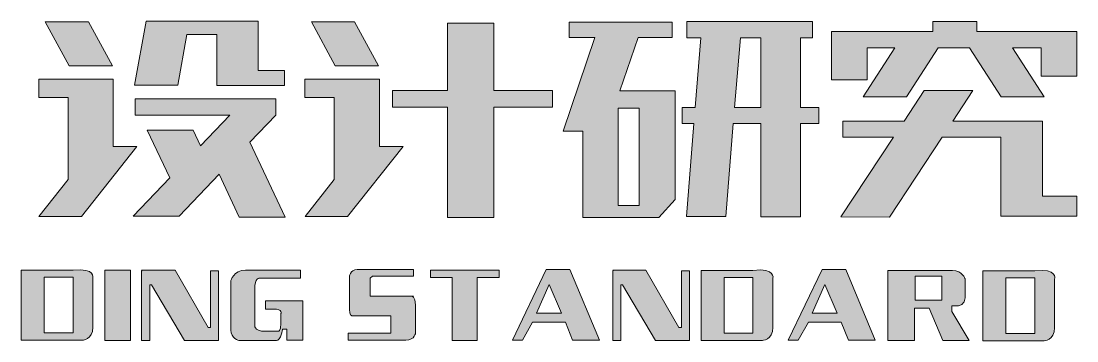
# Model space of a CAD drawing. Header units: millimetres. Extents: x 0 to 16820, y -11520 to 11880.
# Drawn here: x 15906.2 to 16204.1, y 11239.6 to 11329.8 of the extents above; entities that cross this region are included whole.
import ezdxf
from ezdxf.enums import TextEntityAlignment as Align

# ---------------------------------------------------------------- set-up
doc = ezdxf.new("R2010")
doc.units = ezdxf.units.MM
doc.header["$LTSCALE"] = 1000
doc.layers.add('图框层', color=7, linetype='Continuous')
doc.styles.add('宋体', font='', dxfattribs={"width": 0.8})
doc.styles.get('宋体').set_extended_font_data('SimSun')

# ---------------------------------------------------------------- blocks, each defined once
blk = doc.blocks.new('JYHT-FRAME_NORMAL-7c40bc6b8ebf42d483e23fe8ae0242e0')
at = {"layer": '图框层'}
h = blk.add_hatch(color=256, dxfattribs=at)
h.dxf.hatch_style = 2
h.paths.add_polyline_path([(796.598, 565.86), (796.261, 566.48), (795.651, 566.48), (795.987, 565.86)])
h = blk.add_hatch(color=256, dxfattribs=at)
h.dxf.hatch_style = 2
h.paths.add_polyline_path([(797.649, 566.304), (798.073, 566.304), (798.073, 565.795), (798.073, 565.623), (798.073, 565.584), (799.023, 565.584), (799.023, 565.795), (798.655, 565.795), (798.655, 566.304), (798.655, 566.492), (798.073, 566.492), (797.683, 566.492), (797.074, 566.492), (797.072, 566.492), (796.91, 565.588), (797.521, 565.588)])
h = blk.add_hatch(color=256, dxfattribs=at)
h.dxf.hatch_style = 2
h.paths.add_polyline_path([(800.351, 565.86), (800.014, 566.48), (799.404, 566.48), (799.74, 565.86)])
h = blk.add_hatch(color=256, dxfattribs=at)
h.dxf.hatch_style = 2
h.paths.add_polyline_path([(802.803, 565.511), (801.98, 565.511), (801.98, 566.465), (801.325, 566.465), (801.325, 565.511), (800.547, 565.511), (800.547, 565.278), (801.325, 565.278), (801.325, 563.723), (801.98, 563.723), (801.98, 565.278), (802.803, 565.278)])
h = blk.add_hatch(color=256, dxfattribs=at)
h.dxf.hatch_style = 2
h.paths.add_polyline_path([(804.012, 566.262), (804.492, 566.262), (804.492, 566.477), (803.04, 566.477), (803.04, 566.262), (803.401, 566.262), (802.955, 564.941), (803.232, 564.941), (803.232, 563.723), (804.304, 563.723), (804.534, 563.976), (804.534, 565.508), (803.757, 565.508)])
h.paths.add_polyline_path([(804.028, 565.263), (804.028, 563.888), (803.733, 563.888), (803.733, 565.263)])
h = blk.add_hatch(color=256, dxfattribs=at)
h.dxf.hatch_style = 2
h.paths.add_polyline_path([(806.303, 565.274), (806.303, 566.258), (806.472, 566.258), (806.472, 566.484), (804.702, 566.484), (804.702, 566.258), (804.899, 566.258), (804.816, 565.274), (804.633, 565.274), (804.633, 565.048), (804.798, 565.048), (804.695, 563.735), (805.25, 563.735), (805.354, 565.048), (805.744, 565.048), (805.744, 563.731), (806.303, 563.731), (806.303, 565.048), (806.564, 565.048), (806.564, 565.274)])
h.paths.add_polyline_path([(805.372, 565.274), (805.455, 566.258), (805.744, 566.258), (805.744, 565.274)])
h = blk.add_hatch(color=256, dxfattribs=at)
h.dxf.hatch_style = 2
h.paths.add_polyline_path([(810.194, 566.343), (809.696, 566.343), (808.789, 566.343), (808.789, 566.488), (808.172, 566.488), (808.172, 566.343), (807.245, 566.343), (806.74, 566.343), (806.74, 566.117), (806.74, 565.665), (807.245, 565.665), (807.245, 566.117), (807.634, 566.117), (807.188, 565.423), (807.798, 565.423), (808.245, 566.117), (808.685, 566.117), (809.132, 565.423), (809.742, 565.423), (809.295, 566.117), (809.696, 566.117), (809.696, 565.715), (810.202, 565.715), (810.202, 566.343)])
h = blk.add_hatch(color=256, dxfattribs=at)
h.dxf.hatch_style = 2
h.paths.add_polyline_path([(796.61, 564.723), (796.61, 565.672), (796.603, 565.672), (795.975, 565.672), (795.561, 565.672), (795.561, 565.416), (795.975, 565.416), (795.975, 564.255), (795.562, 563.735), (796.161, 563.735), (796.944, 564.723)])
h = blk.add_hatch(color=256, dxfattribs=at)
h.dxf.hatch_style = 2
h.paths.add_polyline_path([(800.363, 565.672), (800.356, 565.672), (799.728, 565.672), (799.314, 565.672), (799.314, 565.416), (799.728, 565.416), (799.728, 564.255), (799.316, 563.735), (799.913, 563.735), (800.697, 564.723), (800.363, 564.723)])
h = blk.add_hatch(color=256, dxfattribs=at)
h.dxf.hatch_style = 2
h.paths.add_polyline_path([(809.715, 565.079), (809.612, 565.079), (809.129, 565.079), (808.451, 565.079), (808.736, 565.511), (808.049, 565.511), (807.764, 565.079), (806.9, 565.079), (806.9, 564.853), (807.615, 564.853), (806.872, 563.728), (807.559, 563.727), (808.302, 564.853), (809.129, 564.853), (809.129, 563.738), (809.194, 563.738), (809.715, 563.738), (810.202, 563.738), (810.202, 564.022), (809.715, 564.022)])
h = blk.add_hatch(color=256, dxfattribs=at)
h.dxf.hatch_style = 2
h.paths.add_polyline_path([(799.035, 563.727), (798.537, 564.785), (798.901, 565.167), (798.901, 565.397), (796.917, 565.397), (796.917, 565.167), (798.254, 565.167), (797.841, 564.734), (797.736, 564.952), (797.09, 564.952), (797.407, 564.279), (796.891, 563.738), (797.538, 563.738), (798.106, 564.334), (798.388, 563.727)])
h = blk.add_hatch(color=256, dxfattribs=at)
h.dxf.hatch_style = 2
edge = h.paths.add_edge_path()
edge.add_spline(control_points=[(796.043, 562.977), (796.043, 562.977), (795.31, 562.977), (795.31, 562.977), (795.31, 562.977), (795.31, 561.988), (795.31, 561.988), (795.31, 561.988), (796.168, 561.988), (796.168, 561.988), (796.168, 561.988), (796.322, 561.996), (796.322, 562.173), (796.322, 562.173), (796.322, 562.865), (796.322, 562.865), (796.322, 562.865), (796.365, 563.014), (796.043, 562.977)], knot_values=[0, 0, 0, 0, 1, 1, 1, 2, 2, 2, 3, 3, 3, 4, 4, 4, 5, 5, 5, 6, 6, 6, 6], degree=3, periodic=0)
h.paths.add_polyline_path([(796.043, 562.093), (795.634, 562.093), (795.634, 562.877), (796.043, 562.877)])
h = blk.add_hatch(color=256, dxfattribs=at)
h.dxf.hatch_style = 2
h.paths.add_polyline_path([(796.853, 561.985), (796.492, 561.985), (796.492, 562.98), (796.853, 562.98)])
h = blk.add_hatch(color=256, dxfattribs=at)
h.dxf.hatch_style = 2
h.paths.add_polyline_path([(797.98, 562.968), (797.98, 562.17), (797.947, 562.17), (797.481, 562.98), (797.01, 562.98), (797.016, 562.968), (797.01, 562.968), (797.01, 561.985), (797.124, 561.985), (797.124, 562.769), (797.149, 562.769), (797.615, 561.985), (797.98, 561.985), (798.007, 561.985), (798.095, 561.985), (798.095, 562.968)])
h = blk.add_hatch(color=256, dxfattribs=at)
h.dxf.hatch_style = 2
edge = h.paths.add_edge_path()
edge.add_spline(control_points=[(798.267, 562.824), (798.267, 562.824), (798.309, 562.98), (798.473, 562.98), (798.473, 562.98), (799.25, 562.98), (799.25, 562.98), (799.25, 562.98), (799.25, 562.866), (799.25, 562.866), (799.25, 562.866), (798.674, 562.866), (798.674, 562.866), (798.674, 562.866), (798.606, 562.882), (798.606, 562.702), (798.606, 562.702), (798.606, 562.21), (798.606, 562.21), (798.606, 562.21), (798.579, 562.115), (798.759, 562.115), (798.759, 562.115), (798.941, 562.115), (798.941, 562.115), (798.941, 562.115), (798.972, 562.104), (798.972, 562.226), (798.972, 562.226), (798.972, 562.363), (798.972, 562.363), (798.972, 562.363), (799.013, 562.428), (798.869, 562.428), (798.869, 562.428), (798.759, 562.428), (798.759, 562.428), (798.759, 562.428), (798.759, 562.547), (798.759, 562.547), (798.759, 562.547), (799.285, 562.547), (799.285, 562.547), (799.285, 562.547), (799.285, 561.991), (799.285, 561.991), (799.285, 561.991), (799.06, 561.991), (799.06, 561.991), (799.06, 561.991), (799.06, 562.145), (799.06, 562.145), (799.06, 562.145), (798.999, 562.145), (798.999, 562.145), (798.999, 562.145), (798.976, 561.985), (798.911, 561.985), (798.911, 561.985), (798.385, 561.985), (798.385, 561.985), (798.385, 561.985), (798.267, 562.016), (798.267, 562.131), (798.267, 562.131), (798.267, 562.824), (798.267, 562.824)], knot_values=[0, 0, 0, 0, 1, 1, 1, 2, 2, 2, 3, 3, 3, 4, 4, 4, 5, 5, 5, 6, 6, 6, 7, 7, 7, 8, 8, 8, 9, 9, 9, 10, 10, 10, 11, 11, 11, 12, 12, 12, 13, 13, 13, 14, 14, 14, 15, 15, 15, 16, 16, 16, 17, 17, 17, 18, 18, 18, 19, 19, 19, 20, 20, 20, 21, 21, 21, 22, 22, 22, 22], degree=3, periodic=0)
h = blk.add_hatch(color=256, dxfattribs=at)
h.dxf.hatch_style = 2
edge = h.paths.add_edge_path()
edge.add_spline(control_points=[(800.051, 562.986), (800.051, 562.986), (800.843, 562.986), (800.843, 562.986), (800.843, 562.986), (800.843, 562.891), (800.843, 562.891), (800.843, 562.891), (800.265, 562.891), (800.265, 562.891), (800.265, 562.891), (800.235, 562.863), (800.235, 562.863), (800.235, 562.863), (800.235, 562.613), (800.235, 562.613), (800.235, 562.613), (800.843, 562.613), (800.843, 562.613), (800.843, 562.613), (800.813, 562.613), (800.813, 562.613), (800.813, 562.613), (800.874, 562.614), (800.874, 562.487), (800.874, 562.487), (800.874, 562.098), (800.874, 562.098), (800.874, 562.098), (800.867, 561.991), (800.738, 561.991), (800.738, 561.991), (799.925, 561.991), (799.925, 561.991), (799.925, 561.991), (799.925, 562.091), (799.925, 562.091), (799.925, 562.091), (800.524, 562.091), (800.524, 562.091), (800.524, 562.091), (800.524, 562.335), (800.524, 562.335), (800.524, 562.335), (799.974, 562.335), (799.974, 562.335), (799.974, 562.335), (799.94, 562.342), (799.94, 562.423), (799.94, 562.423), (799.94, 562.88), (799.94, 562.88), (799.94, 562.88), (799.945, 562.986), (800.051, 562.986)], knot_values=[0, 0, 0, 0, 1, 1, 1, 2, 2, 2, 3, 3, 3, 4, 4, 4, 5, 5, 5, 6, 6, 6, 7, 7, 7, 8, 8, 8, 9, 9, 9, 10, 10, 10, 11, 11, 11, 12, 12, 12, 13, 13, 13, 14, 14, 14, 15, 15, 15, 16, 16, 16, 17, 17, 17, 18, 18, 18, 18], degree=3, periodic=0)
h = blk.add_hatch(color=256, dxfattribs=at)
h.dxf.hatch_style = 2
h.paths.add_polyline_path([(802.055, 562.98), (801.083, 562.98), (801.083, 562.874), (801.392, 562.874), (801.392, 561.985), (801.741, 561.985), (801.741, 562.874), (802.055, 562.874)])
h = blk.add_hatch(color=256, dxfattribs=at)
h.dxf.hatch_style = 2
h.paths.add_polyline_path([(803.052, 562.986), (802.717, 562.986), (802.242, 561.991), (802.383, 561.991), (802.525, 562.242), (802.989, 562.242), (803.089, 561.991), (803.467, 561.991)])
h.paths.add_polyline_path([(802.581, 562.371), (802.757, 562.774), (802.932, 562.371)])
h = blk.add_hatch(color=256, dxfattribs=at)
h.dxf.hatch_style = 2
h.paths.add_polyline_path([(804.623, 562.968), (804.623, 562.17), (804.589, 562.17), (804.124, 562.98), (803.654, 562.98), (803.659, 562.968), (803.654, 562.968), (803.654, 561.985), (803.768, 561.985), (803.768, 562.769), (803.791, 562.769), (804.258, 561.985), (804.623, 561.985), (804.649, 561.985), (804.738, 561.985), (804.738, 562.968)])
h = blk.add_hatch(color=256, dxfattribs=at)
h.dxf.hatch_style = 2
edge = h.paths.add_edge_path()
edge.add_spline(control_points=[(805.633, 562.975), (805.633, 562.975), (804.902, 562.975), (804.902, 562.975), (804.902, 562.975), (804.902, 561.985), (804.902, 561.985), (804.902, 561.985), (805.759, 561.985), (805.759, 561.985), (805.759, 561.985), (805.914, 561.993), (805.914, 562.17), (805.914, 562.17), (805.914, 562.862), (805.914, 562.862), (805.914, 562.862), (805.956, 563.011), (805.633, 562.975)], knot_values=[0, 0, 0, 0, 1, 1, 1, 2, 2, 2, 3, 3, 3, 4, 4, 4, 5, 5, 5, 6, 6, 6, 6], degree=3, periodic=0)
h.paths.add_polyline_path([(805.633, 562.091), (805.225, 562.091), (805.225, 562.874), (805.633, 562.874)])
h = blk.add_hatch(color=256, dxfattribs=at)
h.dxf.hatch_style = 2
h.paths.add_polyline_path([(806.941, 562.986), (806.607, 562.986), (806.131, 561.991), (806.272, 561.991), (806.415, 562.242), (806.878, 562.242), (806.979, 561.991), (807.355, 561.991)])
h.paths.add_polyline_path([(806.469, 562.371), (806.647, 562.774), (806.821, 562.371)])
h = blk.add_hatch(color=256, dxfattribs=at)
h.dxf.hatch_style = 2
edge = h.paths.add_edge_path()
edge.add_spline(control_points=[(808.44, 562.394), (808.44, 562.394), (808.44, 562.473), (808.44, 562.473), (808.44, 562.473), (808.532, 562.473), (808.532, 562.473), (808.532, 562.473), (808.624, 562.491), (808.624, 562.589), (808.624, 562.589), (808.624, 562.857), (808.624, 562.857), (808.624, 562.857), (808.59, 562.971), (808.446, 562.971), (808.446, 562.971), (807.537, 562.971), (807.537, 562.971), (807.537, 562.971), (807.537, 561.986), (807.537, 561.986), (807.537, 561.986), (807.909, 561.986), (807.909, 561.986), (807.909, 561.986), (807.909, 562.44), (807.909, 562.44), (807.909, 562.44), (808.12, 562.44), (808.12, 562.44), (808.12, 562.44), (808.309, 561.985), (808.309, 561.985), (808.309, 561.985), (808.681, 561.985), (808.681, 561.985), (808.681, 561.985), (808.44, 562.394), (808.44, 562.394)], knot_values=[0, 0, 0, 0, 1, 1, 1, 2, 2, 2, 3, 3, 3, 4, 4, 4, 5, 5, 5, 6, 6, 6, 7, 7, 7, 8, 8, 8, 9, 9, 9, 10, 10, 10, 11, 11, 11, 12, 12, 12, 13, 13, 13, 13], degree=3, periodic=0)
h.paths.add_polyline_path([(808.296, 562.553), (807.921, 562.553), (807.921, 562.894), (808.296, 562.894)])
h = blk.add_hatch(color=256, dxfattribs=at)
h.dxf.hatch_style = 2
edge = h.paths.add_edge_path()
edge.add_spline(control_points=[(809.608, 562.969), (809.608, 562.969), (808.876, 562.969), (808.876, 562.969), (808.876, 562.969), (808.876, 561.98), (808.876, 561.98), (808.876, 561.98), (809.733, 561.98), (809.733, 561.98), (809.733, 561.98), (809.887, 561.988), (809.887, 562.165), (809.887, 562.165), (809.887, 562.857), (809.887, 562.857), (809.887, 562.857), (809.93, 563.006), (809.608, 562.969)], knot_values=[0, 0, 0, 0, 1, 1, 1, 2, 2, 2, 3, 3, 3, 4, 4, 4, 5, 5, 5, 6, 6, 6, 6], degree=3, periodic=0)
h.paths.add_polyline_path([(809.608, 562.086), (809.199, 562.086), (809.199, 562.87), (809.608, 562.87)])
at = {"layer": '图框层', "lineweight": 0}
for p, q in [((796.261, 566.48), (795.651, 566.48)), ((795.651, 566.48), (795.987, 565.86)), ((796.598, 565.86), (796.261, 566.48)), ((797.072, 566.492), (796.91, 565.588)), ((797.074, 566.492), (797.072, 566.492)), ((797.683, 566.492), (797.074, 566.492)), ((798.073, 566.492), (797.683, 566.492)), ((798.655, 566.492), (798.073, 566.492)), ((798.655, 566.304), (798.655, 566.492)), ((800.014, 566.48), (799.404, 566.48)), ((799.404, 566.48), (799.74, 565.86)), ((800.351, 565.86), (800.014, 566.48)), ((801.98, 566.465), (801.325, 566.465)), ((801.325, 566.465), (801.325, 565.511)), ((801.98, 565.511), (801.98, 566.465)), ((804.492, 566.477), (803.04, 566.477)), ((803.04, 566.477), (803.04, 566.262)), ((804.492, 566.262), (804.492, 566.477)), ((806.472, 566.484), (804.702, 566.484)), ((804.702, 566.484), (804.702, 566.258)), ((806.472, 566.258), (806.472, 566.484)), ((808.789, 566.488), (808.172, 566.488)), ((808.172, 566.488), (808.172, 566.343)), ((808.789, 566.343), (808.789, 566.488)), ((807.245, 566.343), (806.74, 566.343)), ((806.74, 566.343), (806.74, 566.117)), ((808.172, 566.343), (807.245, 566.343)), ((809.696, 566.343), (808.789, 566.343)), ((810.194, 566.343), (809.696, 566.343)), ((810.202, 566.343), (810.194, 566.343)), ((810.202, 565.715), (810.202, 566.343)), ((797.521, 565.588), (797.649, 566.304)), ((797.649, 566.304), (798.073, 566.304)), ((798.073, 566.304), (798.073, 565.795)), ((798.655, 565.795), (798.655, 566.304)), ((803.401, 566.262), (802.955, 564.941)), ((803.04, 566.262), (803.401, 566.262)), ((803.757, 565.508), (804.012, 566.262)), ((804.012, 566.262), (804.492, 566.262)), ((804.702, 566.258), (804.899, 566.258)), ((804.899, 566.258), (804.816, 565.274)), ((805.372, 565.274), (805.455, 566.258)), ((805.455, 566.258), (805.744, 566.258)), ((805.744, 566.258), (805.744, 565.274)), ((806.303, 565.274), (806.303, 566.258)), ((806.303, 566.258), (806.472, 566.258)), ((806.74, 566.117), (806.74, 565.665)), ((807.634, 566.117), (807.188, 565.423)), ((807.245, 565.665), (807.245, 566.117)), ((807.245, 566.117), (807.634, 566.117)), ((807.798, 565.423), (808.245, 566.117)), ((808.245, 566.117), (808.685, 566.117)), ((808.685, 566.117), (809.132, 565.423)), ((809.742, 565.423), (809.295, 566.117)), ((809.295, 566.117), (809.696, 566.117)), ((809.696, 566.117), (809.696, 565.715)), ((795.987, 565.86), (796.598, 565.86)), ((798.073, 565.795), (798.073, 565.623)), ((799.023, 565.795), (798.655, 565.795)), ((799.023, 565.584), (799.023, 565.795)), ((799.74, 565.86), (800.351, 565.86)), ((795.975, 565.672), (795.561, 565.672)), ((795.561, 565.672), (795.561, 565.416)), ((796.603, 565.672), (795.975, 565.672)), ((796.61, 565.672), (796.603, 565.672)), ((796.61, 564.723), (796.61, 565.672)), ((796.91, 565.588), (797.521, 565.588)), ((798.073, 565.623), (798.073, 565.584)), ((798.073, 565.584), (799.023, 565.584)), ((799.728, 565.672), (799.314, 565.672)), ((799.314, 565.672), (799.314, 565.416)), ((800.356, 565.672), (799.728, 565.672)), ((800.363, 565.672), (800.356, 565.672)), ((800.363, 564.723), (800.363, 565.672)), ((806.74, 565.665), (807.245, 565.665)), ((809.696, 565.715), (810.202, 565.715)), ((801.325, 565.511), (800.547, 565.511)), ((800.547, 565.511), (800.547, 565.278)), ((802.803, 565.511), (801.98, 565.511)), ((802.803, 565.278), (802.803, 565.511)), ((804.534, 565.508), (803.757, 565.508)), ((804.534, 563.976), (804.534, 565.508)), ((807.188, 565.423), (807.798, 565.423)), ((808.049, 565.511), (807.764, 565.079)), ((808.736, 565.511), (808.049, 565.511)), ((808.451, 565.079), (808.736, 565.511)), ((809.132, 565.423), (809.742, 565.423)), ((795.561, 565.416), (795.975, 565.416)), ((795.975, 565.416), (795.975, 564.255)), ((798.901, 565.397), (796.917, 565.397)), ((796.917, 565.397), (796.917, 565.167)), ((798.901, 565.167), (798.901, 565.397)), ((799.314, 565.416), (799.728, 565.416)), ((799.728, 565.416), (799.728, 564.255)), ((800.547, 565.278), (801.325, 565.278)), ((801.325, 565.278), (801.325, 563.723)), ((801.98, 563.723), (801.98, 565.278)), ((801.98, 565.278), (802.803, 565.278)), ((804.816, 565.274), (804.633, 565.274)), ((804.633, 565.274), (804.633, 565.048)), ((805.744, 565.274), (805.372, 565.274)), ((806.564, 565.274), (806.303, 565.274)), ((806.564, 565.048), (806.564, 565.274)), ((796.917, 565.167), (798.254, 565.167)), ((798.254, 565.167), (797.841, 564.734)), ((798.537, 564.785), (798.901, 565.167)), ((803.733, 563.888), (803.733, 565.263)), ((803.733, 565.263), (804.028, 565.263)), ((804.028, 565.263), (804.028, 563.888)), ((804.633, 565.048), (804.798, 565.048)), ((804.798, 565.048), (804.695, 563.735)), ((805.25, 563.735), (805.354, 565.048)), ((805.354, 565.048), (805.744, 565.048)), ((805.744, 565.048), (805.744, 563.731)), ((806.303, 563.731), (806.303, 565.048)), ((806.303, 565.048), (806.564, 565.048)), ((807.764, 565.079), (806.9, 565.079)), ((806.9, 565.079), (806.9, 564.853)), ((809.129, 565.079), (808.451, 565.079)), ((809.612, 565.079), (809.129, 565.079)), ((809.715, 565.079), (809.612, 565.079)), ((809.715, 564.022), (809.715, 565.079)), ((797.736, 564.952), (797.09, 564.952)), ((797.09, 564.952), (797.407, 564.279)), ((797.841, 564.734), (797.736, 564.952)), ((802.955, 564.941), (803.232, 564.941)), ((803.232, 564.941), (803.232, 563.723)), ((807.615, 564.853), (806.872, 563.728)), ((806.9, 564.853), (807.615, 564.853)), ((807.559, 563.727), (808.302, 564.853)), ((808.302, 564.853), (809.129, 564.853)), ((809.129, 564.853), (809.129, 563.738)), ((796.161, 563.735), (796.944, 564.723)), ((796.944, 564.723), (796.61, 564.723)), ((799.035, 563.727), (798.537, 564.785)), ((799.913, 563.735), (800.697, 564.723)), ((800.697, 564.723), (800.363, 564.723)), ((795.975, 564.255), (795.562, 563.735)), ((797.407, 564.279), (796.891, 563.738)), ((797.538, 563.738), (798.106, 564.334)), ((798.106, 564.334), (798.388, 563.727)), ((799.728, 564.255), (799.316, 563.735)), ((804.304, 563.723), (804.534, 563.976)), ((810.202, 564.022), (809.715, 564.022)), ((810.202, 563.738), (810.202, 564.022)), ((804.028, 563.888), (803.733, 563.888)), ((795.562, 563.735), (796.161, 563.735)), ((796.891, 563.738), (797.538, 563.738)), ((798.388, 563.727), (799.035, 563.727)), ((799.316, 563.735), (799.913, 563.735)), ((801.325, 563.723), (801.98, 563.723)), ((803.232, 563.723), (804.304, 563.723)), ((804.695, 563.735), (805.25, 563.735)), ((805.744, 563.731), (806.303, 563.731)), ((806.872, 563.728), (807.559, 563.727)), ((809.129, 563.738), (809.194, 563.738)), ((809.194, 563.738), (809.715, 563.738)), ((809.715, 563.738), (810.202, 563.738)), ((796.492, 561.985), (796.492, 562.98)), ((796.492, 562.98), (796.853, 562.98)), ((796.853, 562.98), (796.853, 561.985)), ((797.481, 562.98), (797.01, 562.98)), ((797.01, 562.98), (797.016, 562.968)), ((797.016, 562.968), (797.01, 562.968)), ((797.01, 562.968), (797.01, 561.985)), ((797.947, 562.17), (797.481, 562.98)), ((797.98, 562.968), (797.98, 562.17)), ((798.095, 562.968), (797.98, 562.968)), ((798.095, 561.985), (798.095, 562.968)), ((802.055, 562.98), (801.083, 562.98)), ((801.083, 562.98), (801.083, 562.874)), ((802.055, 562.874), (802.055, 562.98)), ((802.717, 562.986), (802.242, 561.991)), ((803.052, 562.986), (802.717, 562.986)), ((803.467, 561.991), (803.052, 562.986)), ((804.124, 562.98), (803.654, 562.98)), ((803.654, 562.98), (803.659, 562.968)), ((803.659, 562.968), (803.654, 562.968)), ((803.654, 562.968), (803.654, 561.985)), ((804.589, 562.17), (804.124, 562.98)), ((804.623, 562.968), (804.623, 562.17)), ((804.738, 562.968), (804.623, 562.968)), ((804.738, 561.985), (804.738, 562.968)), ((806.607, 562.986), (806.131, 561.991)), ((806.941, 562.986), (806.607, 562.986)), ((807.355, 561.991), (806.941, 562.986)), ((807.921, 562.553), (807.921, 562.894)), ((807.921, 562.894), (808.296, 562.894)), ((808.296, 562.894), (808.296, 562.553)), ((795.634, 562.093), (795.634, 562.877)), ((795.634, 562.877), (796.043, 562.877)), ((796.043, 562.877), (796.043, 562.093)), ((797.124, 561.985), (797.124, 562.769)), ((797.124, 562.769), (797.149, 562.769)), ((797.149, 562.769), (797.615, 561.985)), ((801.083, 562.874), (801.392, 562.874)), ((801.392, 562.874), (801.392, 561.985)), ((801.741, 561.985), (801.741, 562.874)), ((801.741, 562.874), (802.055, 562.874)), ((802.581, 562.371), (802.757, 562.774)), ((802.757, 562.774), (802.932, 562.371)), ((803.768, 561.985), (803.768, 562.769)), ((803.768, 562.769), (803.791, 562.769)), ((803.791, 562.769), (804.258, 561.985)), ((805.225, 562.091), (805.225, 562.874)), ((805.225, 562.874), (805.633, 562.874)), ((805.633, 562.874), (805.633, 562.091)), ((806.469, 562.371), (806.647, 562.774)), ((806.647, 562.774), (806.821, 562.371)), ((809.199, 562.086), (809.199, 562.87)), ((809.199, 562.87), (809.608, 562.87)), ((809.608, 562.87), (809.608, 562.086)), ((808.296, 562.553), (807.921, 562.553)), ((802.932, 562.371), (802.581, 562.371)), ((806.821, 562.371), (806.469, 562.371)), ((797.98, 562.17), (797.947, 562.17)), ((802.383, 561.991), (802.525, 562.242)), ((802.525, 562.242), (802.989, 562.242)), ((802.989, 562.242), (803.089, 561.991)), ((804.623, 562.17), (804.589, 562.17)), ((806.272, 561.991), (806.415, 562.242)), ((806.415, 562.242), (806.878, 562.242)), ((806.878, 562.242), (806.979, 561.991)), ((796.043, 562.093), (795.634, 562.093)), ((805.633, 562.091), (805.225, 562.091)), ((809.608, 562.086), (809.199, 562.086)), ((796.853, 561.985), (796.492, 561.985)), ((797.01, 561.985), (797.124, 561.985)), ((797.615, 561.985), (797.98, 561.985)), ((797.98, 561.985), (798.007, 561.985)), ((798.007, 561.985), (798.095, 561.985)), ((801.392, 561.985), (801.741, 561.985)), ((802.242, 561.991), (802.383, 561.991)), ((803.089, 561.991), (803.467, 561.991)), ((803.654, 561.985), (803.768, 561.985)), ((804.258, 561.985), (804.623, 561.985)), ((804.623, 561.985), (804.649, 561.985)), ((804.649, 561.985), (804.738, 561.985)), ((806.131, 561.991), (806.272, 561.991)), ((806.979, 561.991), (807.355, 561.991))]:
    blk.add_line(p, q, dxfattribs=at)
for points in [[(796.043, 562.977), (796.043, 562.977), (795.31, 562.977), (795.31, 562.977)], [(795.31, 562.977), (795.31, 562.977), (795.31, 561.988), (795.31, 561.988)], [(796.322, 562.865), (796.322, 562.865), (796.365, 563.014), (796.043, 562.977)], [(798.267, 562.824), (798.267, 562.824), (798.309, 562.98), (798.473, 562.98)], [(798.473, 562.98), (798.473, 562.98), (799.25, 562.98), (799.25, 562.98)], [(799.25, 562.98), (799.25, 562.98), (799.25, 562.866), (799.25, 562.866)], [(799.94, 562.88), (799.94, 562.88), (799.945, 562.986), (800.051, 562.986)], [(800.051, 562.986), (800.051, 562.986), (800.843, 562.986), (800.843, 562.986)], [(800.265, 562.891), (800.265, 562.891), (800.235, 562.863), (800.235, 562.863)], [(800.843, 562.891), (800.843, 562.891), (800.265, 562.891), (800.265, 562.891)], [(800.843, 562.986), (800.843, 562.986), (800.843, 562.891), (800.843, 562.891)], [(805.633, 562.975), (805.633, 562.975), (804.902, 562.975), (804.902, 562.975)], [(804.902, 562.975), (804.902, 562.975), (804.902, 561.985), (804.902, 561.985)], [(805.914, 562.862), (805.914, 562.862), (805.956, 563.011), (805.633, 562.975)], [(808.446, 562.971), (808.446, 562.971), (807.537, 562.971), (807.537, 562.971)], [(807.537, 562.971), (807.537, 562.971), (807.537, 561.986), (807.537, 561.986)], [(808.624, 562.857), (808.624, 562.857), (808.59, 562.971), (808.446, 562.971)], [(809.608, 562.969), (809.608, 562.969), (808.876, 562.969), (808.876, 562.969)], [(808.876, 562.969), (808.876, 562.969), (808.876, 561.98), (808.876, 561.98)], [(809.887, 562.857), (809.887, 562.857), (809.93, 563.006), (809.608, 562.969)], [(796.322, 562.173), (796.322, 562.173), (796.322, 562.865), (796.322, 562.865)], [(798.267, 562.131), (798.267, 562.131), (798.267, 562.824), (798.267, 562.824)], [(798.674, 562.866), (798.674, 562.866), (798.606, 562.882), (798.606, 562.702)], [(799.25, 562.866), (799.25, 562.866), (798.674, 562.866), (798.674, 562.866)], [(799.94, 562.423), (799.94, 562.423), (799.94, 562.88), (799.94, 562.88)], [(800.235, 562.863), (800.235, 562.863), (800.235, 562.613), (800.235, 562.613)], [(805.914, 562.17), (805.914, 562.17), (805.914, 562.862), (805.914, 562.862)], [(808.624, 562.589), (808.624, 562.589), (808.624, 562.857), (808.624, 562.857)], [(809.887, 562.165), (809.887, 562.165), (809.887, 562.857), (809.887, 562.857)], [(798.606, 562.702), (798.606, 562.702), (798.606, 562.21), (798.606, 562.21)], [(800.235, 562.613), (800.235, 562.613), (800.843, 562.613), (800.843, 562.613)], [(800.813, 562.613), (800.813, 562.613), (800.874, 562.614), (800.874, 562.487)], [(800.843, 562.613), (800.843, 562.613), (800.813, 562.613), (800.813, 562.613)], [(798.759, 562.428), (798.759, 562.428), (798.759, 562.547), (798.759, 562.547)], [(798.759, 562.547), (798.759, 562.547), (799.285, 562.547), (799.285, 562.547)], [(799.285, 562.547), (799.285, 562.547), (799.285, 561.991), (799.285, 561.991)], [(800.874, 562.487), (800.874, 562.487), (800.874, 562.098), (800.874, 562.098)], [(808.44, 562.394), (808.44, 562.394), (808.44, 562.473), (808.44, 562.473)], [(808.44, 562.473), (808.44, 562.473), (808.532, 562.473), (808.532, 562.473)], [(808.532, 562.473), (808.532, 562.473), (808.624, 562.491), (808.624, 562.589)], [(798.869, 562.428), (798.869, 562.428), (798.759, 562.428), (798.759, 562.428)], [(798.972, 562.363), (798.972, 562.363), (799.013, 562.428), (798.869, 562.428)], [(798.972, 562.226), (798.972, 562.226), (798.972, 562.363), (798.972, 562.363)], [(799.974, 562.335), (799.974, 562.335), (799.94, 562.342), (799.94, 562.423)], [(800.524, 562.335), (800.524, 562.335), (799.974, 562.335), (799.974, 562.335)], [(800.524, 562.091), (800.524, 562.091), (800.524, 562.335), (800.524, 562.335)], [(807.909, 561.986), (807.909, 561.986), (807.909, 562.44), (807.909, 562.44)], [(807.909, 562.44), (807.909, 562.44), (808.12, 562.44), (808.12, 562.44)], [(808.12, 562.44), (808.12, 562.44), (808.309, 561.985), (808.309, 561.985)], [(808.681, 561.985), (808.681, 561.985), (808.44, 562.394), (808.44, 562.394)], [(796.168, 561.988), (796.168, 561.988), (796.322, 561.996), (796.322, 562.173)], [(798.606, 562.21), (798.606, 562.21), (798.579, 562.115), (798.759, 562.115)], [(798.999, 562.145), (798.999, 562.145), (798.976, 561.985), (798.911, 561.985)], [(798.941, 562.115), (798.941, 562.115), (798.972, 562.104), (798.972, 562.226)], [(799.06, 562.145), (799.06, 562.145), (798.999, 562.145), (798.999, 562.145)], [(799.06, 561.991), (799.06, 561.991), (799.06, 562.145), (799.06, 562.145)], [(805.759, 561.985), (805.759, 561.985), (805.914, 561.993), (805.914, 562.17)], [(809.733, 561.98), (809.733, 561.98), (809.887, 561.988), (809.887, 562.165)], [(798.385, 561.985), (798.385, 561.985), (798.267, 562.016), (798.267, 562.131)], [(798.759, 562.115), (798.759, 562.115), (798.941, 562.115), (798.941, 562.115)], [(799.925, 561.991), (799.925, 561.991), (799.925, 562.091), (799.925, 562.091)], [(799.925, 562.091), (799.925, 562.091), (800.524, 562.091), (800.524, 562.091)], [(800.874, 562.098), (800.874, 562.098), (800.867, 561.991), (800.738, 561.991)], [(795.31, 561.988), (795.31, 561.988), (796.168, 561.988), (796.168, 561.988)], [(798.911, 561.985), (798.911, 561.985), (798.385, 561.985), (798.385, 561.985)], [(799.285, 561.991), (799.285, 561.991), (799.06, 561.991), (799.06, 561.991)], [(800.738, 561.991), (800.738, 561.991), (799.925, 561.991), (799.925, 561.991)], [(804.902, 561.985), (804.902, 561.985), (805.759, 561.985), (805.759, 561.985)], [(807.537, 561.986), (807.537, 561.986), (807.909, 561.986), (807.909, 561.986)], [(808.309, 561.985), (808.309, 561.985), (808.681, 561.985), (808.681, 561.985)], [(808.876, 561.98), (808.876, 561.98), (809.733, 561.98), (809.733, 561.98)]]:
    blk.add_open_spline(points, degree=3, dxfattribs=at)
at = {"style": '宋体'}
blk.add_attdef('公章', text='', height=2.5, dxfattribs=at).set_placement((795.743, 211.72), align=Align.MIDDLE_CENTER)
at = {"layer": '图框层', "style": '宋体', "width": 0.8}
for tag, height, p in [('合作设计单位', 3, (796, 528)), ('节能章', 2.5, (795.743, 103.135))]:
    blk.add_attdef(tag, text='', height=height, dxfattribs=at).set_placement(p, align=Align.MIDDLE_CENTER)
at = {"layer": '图框层', "style": '宋体'}
for tag, p in [('接口确认章', (794.467, 491.41)), ('竣工图章', (794.467, 491.41)), ('造价咨询章', (795.431, 445.092)), ('出图章', (795.431, 445.092)), ('提交图纸章', (788.663, 395.819)), ('报审章', (788.663, 394.319)), ('规划报审章', (788.663, 338.773)), ('制图人', (793.5, 230.457)), ('设计人', (793.5, 223.479)), ('专业负责人', (793.5, 216.436)), ('设计主持人', (793.5, 209.457)), ('项目经理', (793.5, 202.45)), ('校对', (793.5, 195.457)), ('审核', (793.5, 188.457)), ('审定', (793.5, 181.443)), ('工程名称', (804.5, 72.957)), ('子项名称', (804.5, 58.957)), ('设计号', (786.999, 48.479)), ('专业', (821.999, 48.443)), ('图名', (804.5, 37.936)), ('图号', (804.5, 23.986)), ('阶段', (786.999, 13.465)), ('日期', (821.999, 13.45))]:
    blk.add_attdef(tag, text='', height=2.5, dxfattribs=at).set_placement(p, align=Align.MIDDLE_CENTER)
for tag, p in [('版号1', (769.506, 97.5)), ('版号1日期', (787.009, 97.496)), ('版号1内容', (804.461, 97.5)), ('版号1修改人', (822.009, 97.496)), ('版号2', (769.506, 90.5)), ('版号2日期', (787.009, 90.496)), ('版号2内容', (804.461, 90.5)), ('版号2修改人', (822.009, 90.496)), ('版号3', (769.506, 83.5)), ('版号3日期', (787.009, 83.496)), ('版号3内容', (804.461, 83.5)), ('版号3修改人', (822.009, 83.496))]:
    blk.add_attdef(tag, text='', height=2.5, dxfattribs=at).set_placement(p, align=Align.MIDDLE)

msp = doc.modelspace()

# ---------------------------------------------------------------- block references
at = {"xscale": 20, "yscale": 20, "zscale": 20}
msp.add_blockref('JYHT-FRAME_NORMAL-7c40bc6b8ebf42d483e23fe8ae0242e0', (0.03683, -0.00255), dxfattribs=at)

doc.saveas('drawing.dxf')
